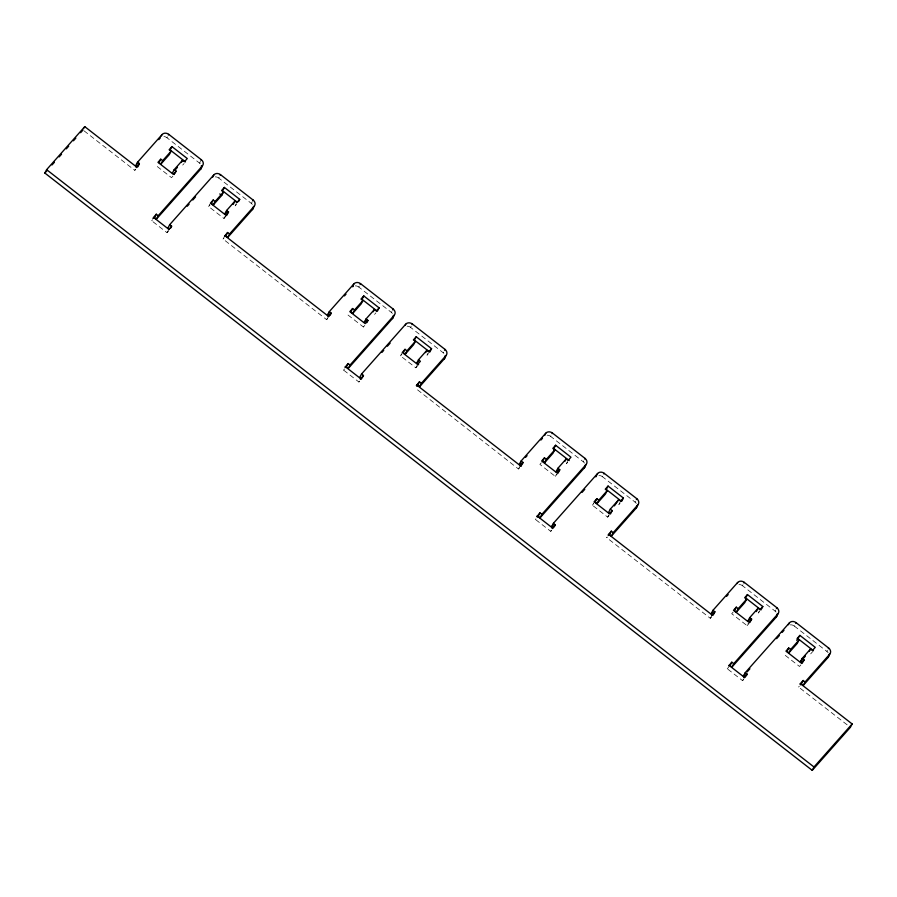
<?xml version="1.0" encoding="UTF-8"?>
<svg xmlns="http://www.w3.org/2000/svg" width="897" height="897" viewBox="0 0 897 897"><rect width="100%" height="100%" fill="white"/><g stroke="black" fill="none" stroke-linecap="round" stroke-linejoin="round"><path stroke-width="0.67" stroke-dasharray="4.49 3.36" d="M84.083 130.861L134.797 170.34L135.357 169.286M200.222 163.714A4.889 4.171 27.7 0 0 199.571 163.119L166.954 137.734L167.403 136.893M168.625 230.921L167.055 232.693L151.705 220.752L152.266 219.698M199.571 163.119L200.457 161.426M167.055 232.693L167.941 231M252.315 204.381A4.889 4.171 27.7 0 0 251.373 203.44L218.756 178.055L219.204 177.214M226.078 216.121L223.981 218.476L208.631 206.534L209.82 204.281M223.981 218.476L225.169 216.222M236.337 203.63L235.149 205.884L236.539 204.314M327.685 318.491L326.643 319.668L223.05 239.039L223.712 237.761M251.373 203.44L252.259 201.747M326.643 319.668L327.304 318.401M392.359 313.401A4.889 4.171 27.7 0 0 391.417 312.448L358.8 287.062L359.361 286.008M348.036 315.049L363.386 326.99L364.574 324.736M359.596 381.236L358.901 382.021L343.551 370.08L344.213 368.813M391.417 312.448L391.854 311.607M358.901 382.021L359.338 381.18M443.869 353.362A4.889 4.171 27.7 0 0 443.219 352.768L410.602 327.383L411.151 326.329M417.924 365.449L415.827 367.804L400.477 355.862L401.665 353.609M415.827 367.804L417.004 365.55M428.172 352.958L426.994 355.223L429.08 352.857M519.711 467.629L518.488 468.996L415.109 387.941M443.219 352.768L443.544 352.14M518.488 468.996L519.262 467.516M584.474 463.099A4.889 4.171 27.7 0 0 583.263 461.776L550.646 436.391L551.307 435.123M541.283 462.796L539.882 464.377L555.232 476.318L556.42 474.065M551.61 530.374L550.747 531.349L535.397 519.408L535.946 518.354M567.577 461.473L566.399 463.727L567.79 462.157M583.263 461.776L583.7 460.935M550.747 531.349L551.296 530.295M636.276 503.419A4.889 4.171 27.7 0 0 635.054 502.096L602.448 476.711L603.109 475.444M609.063 515.562L607.673 517.143L592.323 505.19L593.5 502.937M607.673 517.143L608.85 514.878M620.018 502.286L618.829 504.551L620.926 502.185M711.725 616.755L710.323 618.325L606.731 537.695L607.067 537.056M635.054 502.096L635.502 501.255M710.323 618.325L711.22 616.643M776.051 612.057A4.889 4.171 27.7 0 0 775.098 611.104L742.492 585.719L743.265 584.239M733.118 612.124L731.728 613.705L747.078 625.646L748.255 623.393M743.635 679.5L742.581 680.677L727.243 668.736L728.129 667.043M759.423 610.801L758.234 613.055L760.331 610.7M775.098 611.104L775.658 610.05M742.581 680.677L743.254 679.41M790.279 624.884A4.889 4.171 27.7 0 1 794.282 626.039L795.067 624.559M847.138 724.821L798.577 687.024L799.025 686.171M828.11 652.747A4.889 4.171 27.7 0 0 826.899 651.424L827.46 650.37M134.797 170.34L135.671 169.365M172.942 176.092L171.54 177.662L156.201 165.721M182.708 165.07L184.109 163.501M151.705 220.752L152.58 219.765M208.631 206.534L210.033 204.965M223.05 239.039L224.272 237.66M363.386 326.99L364.787 325.42M374.554 314.399L375.944 312.829M343.551 370.08L344.594 368.902M400.477 355.862L401.867 354.293M555.232 476.318L557.329 473.964M535.397 519.408L535.913 518.814M592.323 505.19L593.713 503.621M606.731 537.695L607.258 537.101M747.078 625.646L749.163 623.292M727.243 668.736L728.633 667.166M800.909 664.89L799.507 666.471L784.157 654.518M810.675 653.879L812.772 651.514M798.577 687.024L799.272 686.239M794.282 626.039L826.899 651.424M547.114 435.202A4.889 4.171 27.7 0 1 550.646 436.391M355.268 285.874A4.889 4.171 27.7 0 1 358.8 287.062M163.916 136.557A4.889 4.171 27.7 0 1 166.954 137.734M215.224 176.866A4.889 4.171 27.7 0 1 218.756 178.055M407.07 326.194A4.889 4.171 27.7 0 1 410.602 327.383M598.916 475.522A4.889 4.171 27.7 0 1 602.448 476.711M738.96 584.53A4.889 4.171 27.7 0 1 742.492 585.719"/><path stroke-width="1.35" d="M803.14 680.487L801.369 683.873L803.286 685.364L805.058 681.978L803.14 680.487L800.348 683.637L852.15 723.957L850.378 727.344L812.222 770.355L44.85 173.043L46.622 169.656L84.778 126.645L136.579 166.965L136.243 167.593M84.116 127.912L84.778 126.645M156.414 219.092L158.197 215.717L156.28 214.215L154.497 217.601L156.414 219.092L200.614 169.253L202.397 165.878A4.889 4.171 27.7 0 0 201.354 159.744L168.737 134.348A4.889 4.171 27.7 0 0 162.11 134.516L137.454 162.323L135.671 165.698L137.701 166.988M138.037 166.349L139.371 163.815L137.454 162.323M161.325 135.996L162.11 134.516M168.401 134.987L168.737 134.348M160.911 164.061L162.682 160.675L160.765 159.184L158.993 162.57L160.911 164.061L169.286 154.62L171.058 151.234L169.141 149.743L171.932 146.592L187.282 158.545L184.49 161.684L182.573 160.193L174.197 169.634L172.415 173.02L174.332 174.511M171.932 146.592L170.15 149.978L185.5 161.92M174.926 173.39L176.115 171.136L174.197 169.634M181.385 162.447L182.573 160.193M152.927 218.42L156.28 214.215M201.018 160.372L201.354 159.744M227.76 237.38L229.531 233.994L227.614 232.502L225.842 235.889L227.76 237.38L252.416 209.573L254.187 206.198A4.889 4.171 27.7 0 0 253.145 200.053L220.539 174.668A4.889 4.171 27.7 0 0 213.901 174.837L169.701 224.676L167.93 228.051L169.365 229.172M168.501 229.946L171.619 226.167L169.701 224.676M170.508 228.275L170.845 227.647M170.957 227.434L171.619 226.167M212.679 177.157L213.015 176.53M213.127 176.317L213.901 174.837M220.202 175.307L220.539 174.668M213.34 204.875L215.123 201.5L213.206 199.997L211.423 203.384L213.34 204.875L221.716 195.434L223.499 192.048L221.581 190.556L224.373 187.417L239.712 199.358L238.535 201.612M224.373 187.417L222.591 190.792L236.842 201.892M226.627 210.459L228.544 211.95L226.773 215.336L224.855 213.845L226.627 210.459L235.003 201.018L236.92 202.509L239.712 199.358M233.231 204.393L235.003 201.018M224.485 236.281L227.614 232.502M252.819 200.693L253.145 200.053M328.952 316.148L327.517 315.026L329.289 311.651L353.945 283.844A4.889 4.171 27.7 0 1 360.583 283.676L393.189 309.073A4.889 4.171 27.7 0 1 394.243 315.206L392.46 318.581L348.26 368.42L346.343 366.929L348.114 363.543L350.043 365.045L348.26 368.42M327.977 317.134L331.206 313.143L329.289 311.651M330.096 315.251L331.206 313.143M352.51 286.591L353.945 283.844M360.134 284.528L360.583 283.676M352.745 313.389L354.528 310.003L352.611 308.512L350.828 311.898L352.745 313.389L361.121 303.948L362.904 300.562L360.986 299.071L363.778 295.92L379.117 307.873L377.345 311.259L361.996 299.306L363.778 295.92M379.117 307.873L376.325 311.012L374.408 309.521L366.032 318.962L364.26 322.348L366.772 319.523M366.772 322.718L367.961 320.464L366.032 318.962M373.23 311.775L374.408 309.521M344.997 367.333L348.114 363.543M392.751 309.913L393.189 309.073M419.605 386.708L421.377 383.322L419.46 381.83L417.677 385.217L419.605 386.708L444.262 358.901L446.033 355.526A4.889 4.171 27.7 0 0 444.99 349.382L412.373 323.996A4.889 4.171 27.7 0 0 405.747 324.165L361.547 374.004L359.775 377.379L361.513 379.072M360.347 379.274L363.464 375.495L361.547 374.004M362.13 378.029L362.803 376.762M363.027 376.336L363.464 375.495M405.197 325.219L405.747 324.165M412.048 324.636L412.373 323.996M405.186 354.203L406.969 350.828L405.04 349.325L403.269 352.712L405.186 354.203L413.562 344.762L415.333 341.376L413.416 339.885L416.208 336.745L431.558 348.686L429.786 352.073L414.436 340.12L416.208 336.745M418.619 364.664L416.701 363.173L418.473 359.787L426.849 350.346L428.766 351.837L431.558 348.686M425.66 352.599L426.849 350.346M416.331 385.609L419.46 381.83M444.542 350.234L444.99 349.382M521.101 466.048L519.363 464.366L521.135 460.98L545.791 433.173A4.889 4.171 27.7 0 1 552.417 433.016L585.035 458.401A4.889 4.171 27.7 0 1 586.077 464.534L584.306 467.92L540.106 517.748L538.189 516.257L539.96 512.871L541.878 514.373L540.106 517.748M519.924 466.249L523.052 462.471L521.135 460.98M521.28 465.857L521.606 465.218M522.166 464.164L522.503 463.525M522.603 463.312L523.052 462.471M544.569 435.493L544.905 434.866M545.017 434.653L545.791 433.173M552.092 433.643L552.417 433.016M544.591 462.717L546.374 459.331L544.457 457.84L542.674 461.226L544.591 462.717L552.967 453.277L554.75 449.89L552.821 448.399L555.613 445.248L570.963 457.201L568.171 460.352L566.254 458.849L557.878 468.301L556.106 471.676L558.024 473.179L559.795 469.793L557.878 468.301M555.613 445.248L553.841 448.635L569.191 460.587M565.065 461.114L566.254 458.849M536.843 516.661L539.96 512.871M584.698 459.029L585.035 458.401M553.169 527.929L551.61 526.718L553.393 523.332L597.593 473.493A4.889 4.171 27.7 0 1 604.219 473.324L636.836 498.721A4.889 4.171 27.7 0 1 637.879 504.854L636.096 508.229L611.44 536.036L609.523 534.545L611.306 531.159L613.223 532.65L611.44 536.036M552.182 528.602L555.31 524.823L553.393 523.332M554.2 526.943L555.31 524.823M596.37 475.814L597.593 473.493M603.883 473.964L604.219 473.324M597.032 503.542L598.804 500.156L596.886 498.665L595.115 502.04L597.032 503.542L605.408 494.09L607.179 490.715L605.262 489.213L608.054 486.073L623.404 498.014L621.621 501.401L606.282 489.448L608.054 486.073M610.319 509.115L608.536 512.501L610.453 513.992L612.236 510.606L610.319 509.115L618.695 499.674L620.612 501.165L623.404 498.014M618.695 499.674L614.4 505.886M608.065 535.15L611.306 531.159M636.388 499.562L636.836 498.721M712.756 614.905L711.198 613.694L712.98 610.308L737.637 582.501A4.889 4.171 27.7 0 1 744.263 582.344L776.88 607.729A4.889 4.171 27.7 0 1 777.923 613.862L776.152 617.248L731.952 667.076L730.023 665.585L731.806 662.199L733.724 663.702L731.952 667.076M711.769 615.577L714.898 611.799L712.98 610.308M713.227 614.972L713.563 614.333M713.788 613.918L714.898 611.799M737.076 583.555L737.637 582.501M743.927 582.972L744.263 582.344M736.437 612.046L738.209 608.659L736.291 607.168L734.52 610.554L736.437 612.046L744.813 602.605L746.584 599.218L744.667 597.727L747.459 594.576L762.809 606.529L761.62 608.783M747.459 594.576L745.687 597.963L761.026 609.915M762.809 606.529L760.017 609.68L758.1 608.177L749.724 617.629L747.941 621.004L749.623 619.121M749.87 622.507L751.641 619.121L749.724 617.629M756.317 611.563L758.1 608.177M728.678 665.989L731.806 662.199M776.432 608.57L776.88 607.729M745.015 677.257L743.456 676.046L745.239 672.66L789.438 622.821A4.889 4.171 27.7 0 1 796.065 622.653L828.671 648.049A4.889 4.171 27.7 0 1 829.725 654.182L827.942 657.557L803.286 685.364M744.028 677.93L747.156 674.152L745.239 672.66M746.259 675.845L747.156 674.152M788.429 624.727L789.438 622.821M795.729 623.292L796.065 622.653M788.878 652.87L790.649 649.484L788.732 647.993L786.949 651.368L788.878 652.87L797.242 643.418L799.025 640.043L797.108 638.541L799.9 635.401L815.25 647.342L812.458 650.493L810.529 649.002L802.165 658.443L800.382 661.829L802.299 663.32M796.727 640.357L799.9 635.401M802.893 662.188L804.082 659.934L802.165 658.443M809.352 651.256L810.529 649.002M800.023 684.276L800.348 683.637M828.346 648.677L828.671 648.049M812.222 770.355L813.994 766.98L852.15 723.957M44.85 173.043L47.238 170.352M52.004 164.981L54.392 162.29M59.157 156.908L61.545 154.228M66.311 148.846L68.699 146.155M73.464 140.784L75.853 138.093M80.618 132.711L83.006 130.02M137.219 163.96L138.755 162.222M158.791 139.64L160.328 137.903M136.579 166.965L139.371 163.815M160.765 159.184L157.973 162.335L173.323 174.276L176.115 171.136M162.682 160.675L171.058 151.234M174.926 170.195L177.438 167.358M153.802 218.386L154.497 217.601M158.197 215.717L202.397 165.878M187.271 206.254L189.11 204.18M192.788 200.02L195.557 196.903M213.206 199.997L210.414 203.148L225.764 215.101L228.544 211.95M215.123 201.5L223.499 192.048M224.855 213.845L226.526 211.95M229.531 233.994L254.187 206.198M327.517 315.026L329.053 313.288M344.47 295.92L346.007 294.182M352.611 308.512L349.819 311.663L365.169 323.604L367.961 320.464M354.528 310.003L362.904 300.562M345.816 367.523L346.343 366.929M350.043 365.045L394.243 315.206M381.875 352.465L383.714 350.391M387.392 346.231L390.161 343.125M405.04 349.325L402.248 352.476L417.598 364.429L420.39 361.278L418.473 359.787M406.969 350.828L415.333 341.376M416.701 363.173L418.372 361.278M416.813 386.203L417.677 385.217M421.377 383.322L446.033 355.526M519.363 464.366L520.899 462.628M525.519 457.414L527.066 455.676M540.936 440.035L542.472 438.297M544.457 457.84L541.665 460.991L557.003 472.932L559.795 469.793M546.374 459.331L554.75 449.89M556.106 471.676L558.618 468.851M537.482 517.042L538.189 516.257M541.878 514.373L586.077 464.534M551.61 526.718L553.46 524.633M582.007 492.453L584.766 489.336M596.886 498.665L594.094 501.804L609.444 513.757L612.236 510.606M598.804 500.156L607.179 490.715M608.648 535.531L609.523 534.545M613.223 532.65L637.879 504.854M711.198 613.694L712.745 611.956M726.615 596.314L728.151 594.576M736.291 607.168L733.499 610.319L748.849 622.26L751.641 619.121M738.209 608.659L746.584 599.218M733.724 663.702L777.923 613.862M743.456 676.046L745.295 673.961M747.145 671.887L749.903 668.77M776.611 638.664L779.37 635.547M782.128 632.43L783.978 630.356M788.732 647.993L785.94 651.132L801.29 663.085L804.082 659.934M790.649 649.484L799.025 640.043M800.382 661.829L802.064 659.934M803.734 658.05L805.405 656.156M800.494 684.86L801.369 683.873M805.058 681.978L829.725 654.182M798.117 638.776L813.467 650.729M219.799 193.943L221.716 195.434M224.822 235.653L328.414 316.293M416.668 384.981L520.26 465.621M608.514 534.309L712.106 614.95M153.488 217.366L168.838 229.318M345.323 366.694L360.672 378.646M537.168 516.022L552.518 527.974M729.014 665.35L744.364 677.302M46.622 169.656L813.994 766.98M585.203 465.263A4.889 4.171 27.7 0 1 584.306 467.92M352.745 286.704A4.889 4.171 27.7 0 1 353.093 286.479M393.312 315.486A4.889 4.171 27.7 0 1 392.46 318.581M201.365 165.71A4.889 4.171 27.7 0 1 200.614 169.253M253.313 206.927A4.889 4.171 27.7 0 1 252.416 209.573M445.114 355.806A4.889 4.171 27.7 0 1 444.262 358.901M637.005 505.583A4.889 4.171 27.7 0 1 636.096 508.229M595.81 476.879A4.889 4.171 27.7 0 1 596.079 476.599M776.993 614.142A4.889 4.171 27.7 0 1 776.152 617.248M828.794 654.462A4.889 4.171 27.7 0 1 827.942 657.557"/></g></svg>
